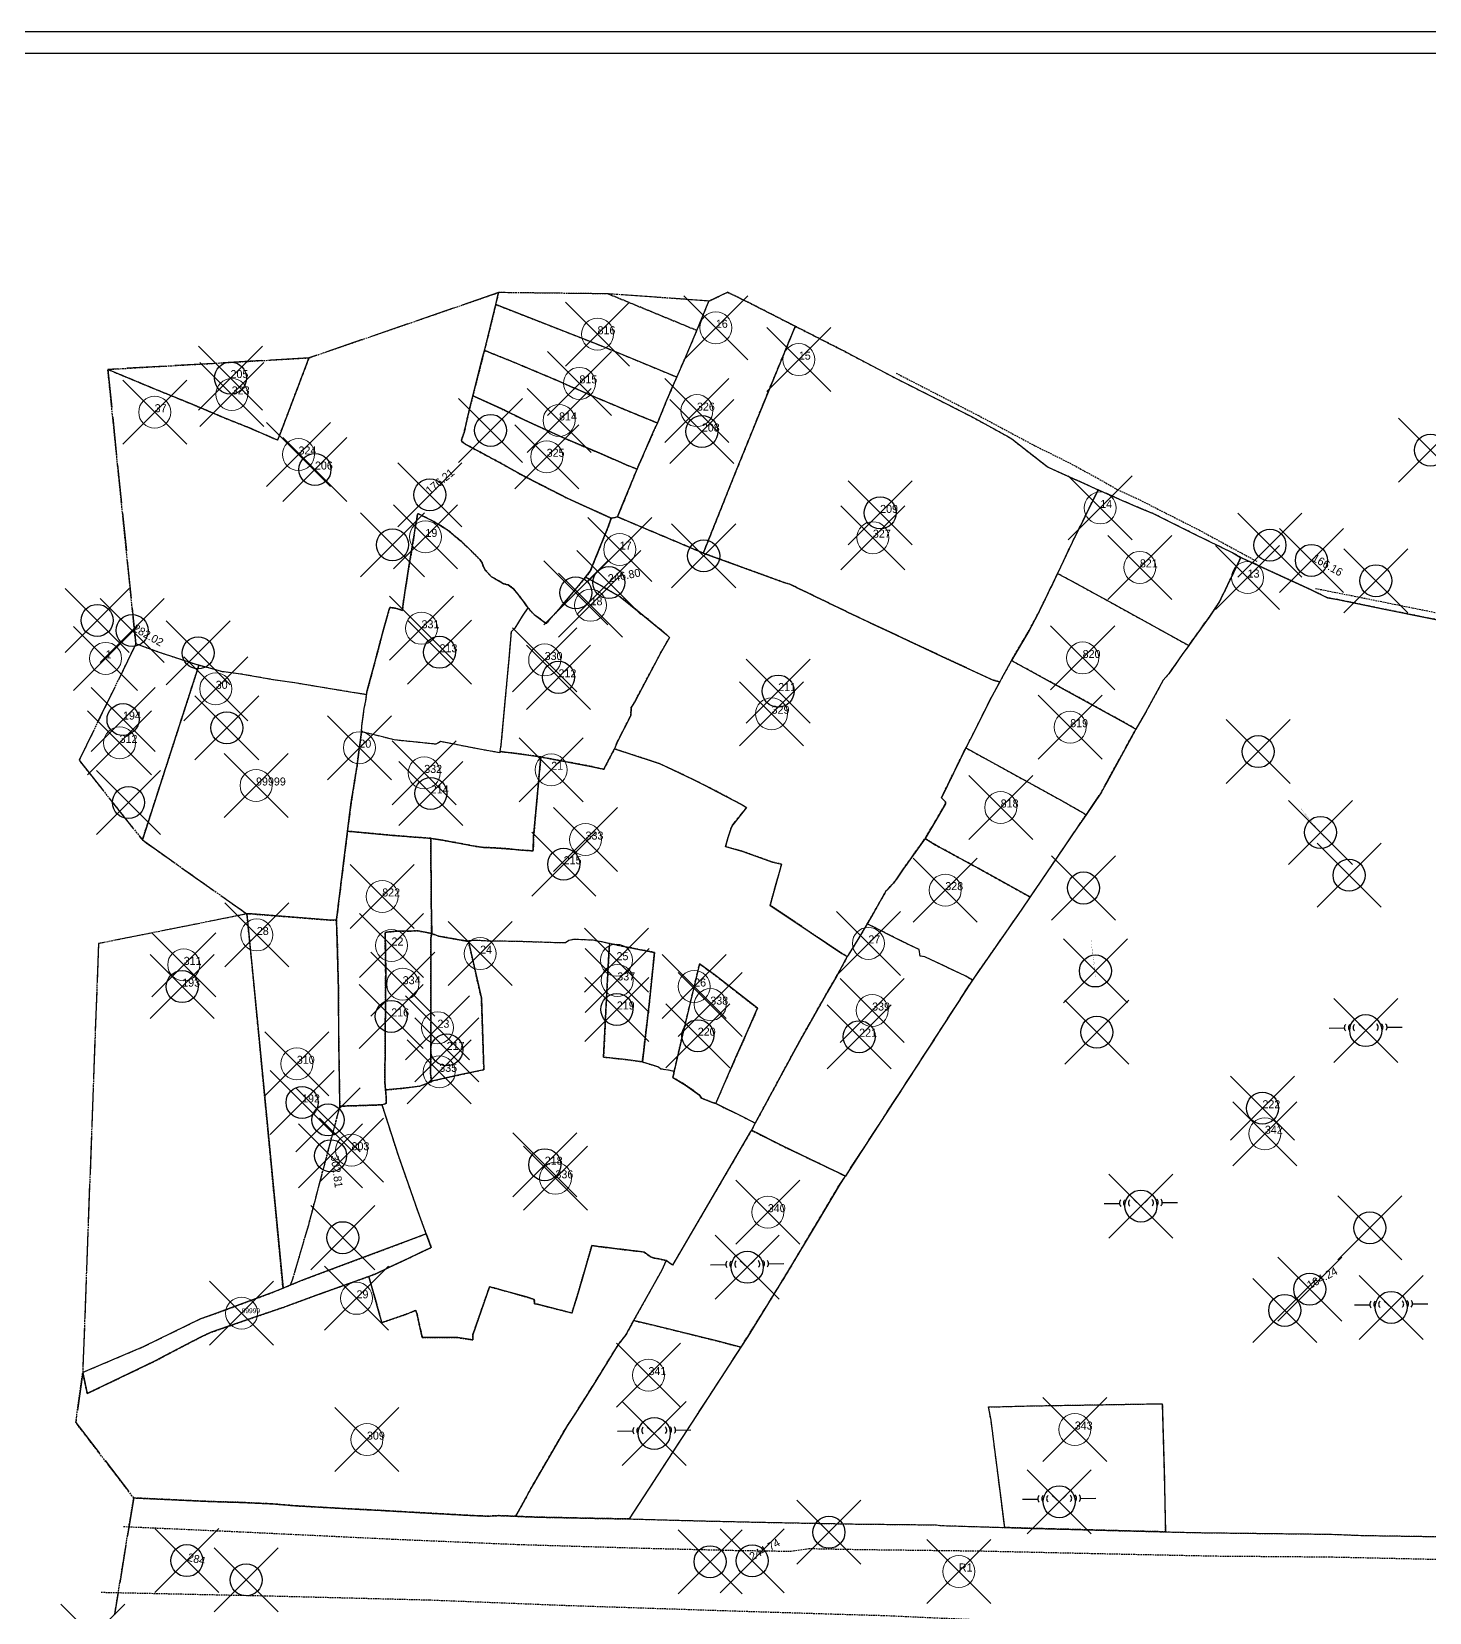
# Model space of a CAD drawing. Header units: millimetres. Extents: x -1419336 to 38707697, y -75591640 to 81.
# Drawn here: x 1562.3 to 1998.9, y -412.4 to 81.4 of the extents above; entities that cross this region are included whole.
import ezdxf

# ---------------------------------------------------------------- set-up
doc = ezdxf.new("R2010")
doc.units = ezdxf.units.MM
doc.header["$PDMODE"] = 35
doc.header["$PDSIZE"] = 10
for name, pattern in [('04b018', [5.49, 4.32, -0.54, 0.09, -0.54]), ('ACAD_ISO02W100', [15, 12, -3]), ('DASHED', [0.75, 0.5, -0.25]), ('DASHED2', [9.525, 6.35, -3.175])]:
    doc.linetypes.add(name, pattern=pattern)
for name, color, linetype in [('Legend', 250, 'Continuous'), ('Line_Road', 250, 'ACAD_ISO02W100'), ('Text_Dimension_No', 1, 'Continuous'), ('Text_Survey_No_Old', 5, 'Continuous')]:
    doc.layers.add(name, color=color, linetype=linetype)
for name, color, linetype, lineweight in [('Line_Vahivat', 250, 'ACAD_ISO02W100', 25), ('Plane_Table_Station', 1, 'Continuous', 25), ('Poly_Off', 250, 'ACAD_ISO02W100', 25), ('Poly_Survey_Bndry', 250, 'Continuous', 30), ('Poly_Village_Bndry', 250, 'Continuous', 30), ('Sym_Other', 56, 'Continuous', 30), ('Text_Survey_No', 250, 'Continuous', 0)]:
    doc.layers.add(name, color=color, linetype=linetype, lineweight=lineweight)
doc.layers.add('Text_Chalta_No', color=5, linetype='Continuous', lineweight=0, true_color=0x0000ff)
doc.layers.add('Text_Map_Out', color=7, linetype='Continuous', true_color=0x000000)
doc.styles.get("Standard").update_dxf_attribs({"font": 'SakalBharati.ttf'})

msp = doc.modelspace()

# ---------------------------------------------------------------- linework, layer by layer
at = {"layer": 'Legend'}
msp.add_lwpolyline([(1500.9, 81.44), (2581.87, 81.44), (2581.87, -631), (1500.9, -631)], close=True, dxfattribs=at)
at = {"layer": 'Legend', "lineweight": 30}
msp.add_lwpolyline([(2460.87, -624.22), (1507.68, -624.22), (1507.68, 74.67), (2460.87, 74.67), (2575.09, 74.67), (2575.09, 31.36), (2575.09, -3.91), (2575.09, -21.34), (2575.09, -28.74), (2575.09, -40.83), (2575.09, -487.12), (2575.09, -548), (2575.09, -588.89), (2575.09, -624.22)], close=True, dxfattribs=at)
at = {"layer": 'Line_Road', "linetype": 'DASHED'}
for points in [[(1590.94, -385.61), (1627.36, -387.25), (1675.01, -389.54), (1714.33, -391.22), (1754.17, -392.39), (1781.28, -393.05), (1799.47, -393.33), (1805.08, -392.49), (1820.14, -392.77), (1858.06, -393.23), (1894.39, -394.03), (1932.03, -394.82), (1967.51, -395.1), (2006.37, -395.95), (2038.63, -397.21), (2078.33, -397.72), (2098.48, -399.22), (2114.24, -399.92), (2159.35, -402.49), (2196.62, -404.08), (2236.36, -406.09), (2255.02, -407.26), (2260.35, -407.7)], [(1583.95, -406.15), (1636.6, -407.28), (1686.48, -408.54), (1729.92, -410.27), (1777.99, -411.86), (1813.94, -412.98), (1828.44, -413.4), (1860.56, -414.85), (1872.57, -414.8), (1908.01, -415.93), (1942.85, -417.14), (1997.51, -419.15), (2012.12, -420.03), (2026.17, -420.06), (2102.48, -421.77), (2116.19, -421.68), (2176.87, -422.83), (2221.54, -424.15), (2257.59, -425.22)]]:
    msp.add_lwpolyline(points, dxfattribs=at)
at = {"layer": 'Line_Vahivat', "linetype": 'DASHED'}
for points in [[(1832.32, -25.25), (1858.03, -38.49), (1875.74, -47.97), (1886.48, -53.29), (1895.24, -58.07), (1901.4, -61.59), (1907.14, -64.19), (1927.03, -74.29), (1945, -84.04)], [(1963.35, -92.52), (1974.72, -94.78), (1993.57, -98.57), (2018.43, -103.59), (2027.61, -105.35), (2035.81, -106.97), (2050.18, -110.01), (2066.76, -113.02), (2080.21, -115.84), (2081.8, -116.22), (2082.44, -121.9), (2082.81, -124.55), (2089.43, -124.39), (2098.34, -124.3), (2103.8, -124.24), (2113.01, -124.3), (2117.35, -124.37), (2120.04, -124.77), (2120.68, -126.04)]]:
    msp.add_lwpolyline(points, dxfattribs=at)
at = {"layer": 'Plane_Table_Station'}
for p in [(1705.65, -43.14), (1675, -78.91), (1949.13, -79.01), (1772.22, -82.36), (1732.26, -93.88), (1982.23, -90.12), (1582.77, -102.51), (1614.28, -112.67), (1623.27, -136.08), (1945.46, -143.51), (1592.55, -159.4), (1973.84, -182.13), (1890.9, -186.12), (1895.03, -231.19), (1654.86, -258.59), (1659.47, -295.37), (1980.33, -292.32), (1953.75, -318.08), (1811.37, -387.41), (1774.22, -396.61), (1629.3, -402.3)]:
    msp.add_point(p, dxfattribs=at)
at = {"layer": 'Poly_Off'}
for points in [[(1779.77, 0), (1773.86, -2.73)], [(1708.12, -0.09), (1648.92, -20.49)], [(1742.38, -0.49), (1708.12, -0.09)], [(1773.86, -2.73), (1742.38, -0.49)], [(1648.92, -20.49), (1586.08, -24.09)], [(1586.08, -24.09), (1594.83, -109.87)], [(1594.83, -109.87), (1577.11, -146.23), (1596.87, -171.12)], [(1596.87, -171.12), (1629.52, -194.22)], [(1629.52, -194.22), (1583.15, -203.51), (1578.23, -337.45)], [(1578.23, -337.45), (1576.07, -353.12), (1594.15, -376.68)], [(1594.15, -376.68), (1588.2, -413.23)]]:
    msp.add_lwpolyline(points, dxfattribs=at)
at = {"layer": 'Poly_Survey_Bndry', "linetype": 'DASHED'}
for points in [[(1773.86, -2.73), (1779.77, 0), (1787.21, -3.67), (1800.85, -10.62), (1791.61, -32.97), (1782.11, -56.42), (1772.1, -81.48), (1752.56, -73.23), (1745.31, -70.18), (1746.6, -67.06), (1751.4, -55.25), (1756.79, -42.99), (1757.81, -40.85), (1760.61, -33.86), (1763.81, -26.49), (1766.24, -21.06), (1770.13, -11.93)], [(1648.92, -20.49), (1708.12, -0.09), (1707.25, -3.82), (1706.39, -7.54), (1704.82, -13.99), (1703.75, -18.16), (1703.28, -19.99), (1700.77, -29.83), (1700.14, -32.31), (1698.85, -37.42), (1697.38, -43.88), (1696.57, -46.15), (1696.68, -46.63), (1697.69, -47.41), (1708.05, -52.97), (1716.14, -57.5), (1729.8, -64.44), (1743.36, -70.61), (1742.4, -73.32), (1736.78, -87.16), (1735.3, -88.99), (1733.17, -91.62), (1727.75, -98.17), (1723.02, -103.47), (1719.27, -100.69), (1717.33, -98.54), (1715.12, -95.53), (1712.79, -92.6), (1711.13, -91.39), (1709.79, -91.11), (1706.98, -89.44), (1705.98, -88.92), (1704.01, -86.79), (1703.37, -85.64), (1703.07, -84.68), (1702.28, -83.51), (1700.44, -81.58), (1696.56, -77.86), (1692.21, -74.23), (1687.75, -71.53), (1684.26, -69.78), (1682.9, -69.13), (1682.47, -71.42), (1681.28, -78.87), (1679.92, -87.11), (1678.41, -96.72), (1678.12, -99.39), (1675.97, -98.68), (1674.17, -98.47), (1673.63, -100.22), (1672.12, -105.73), (1670.59, -111.39), (1669.2, -116.78), (1668.18, -120.6), (1666.99, -124.87), (1666.9, -125.72), (1660.55, -124.71), (1644.35, -122.02), (1638.34, -121.17), (1627.54, -119.26), (1621.48, -118.49), (1621.25, -118.35), (1614.52, -116.55), (1613.63, -116.32), (1601.94, -112.44), (1594.83, -109.87), (1586.08, -24.09), (1588.02, -24.93), (1601.26, -30.43), (1612.61, -35.07), (1622.39, -39.21), (1630.26, -42.36), (1639.07, -46.17), (1640.01, -43.95)], [(1763.81, -26.49), (1760.61, -33.86), (1757.81, -40.85), (1748.69, -37.13), (1737.26, -32.31), (1725.37, -27.1), (1713, -21.89), (1703.75, -18.16), (1704.82, -13.99), (1706.39, -7.54), (1707.25, -3.82), (1739.69, -16.5), (1755.86, -23.18)], [(1707.25, -3.82), (1739.69, -16.5), (1755.86, -23.18), (1763.81, -26.49), (1766.24, -21.06), (1770.13, -11.93), (1742.38, -0.49), (1708.12, -0.09)], [(1770.13, -11.93), (1773.86, -2.73), (1742.38, -0.49)], [(1772.1, -81.48), (1782.11, -56.42), (1791.61, -32.97), (1800.85, -10.62), (1817.32, -19.01), (1832.82, -27.17), (1844.51, -33.05), (1855.94, -38.85), (1867.25, -45.04), (1868.49, -45.81), (1878.56, -53.68), (1879.81, -54.63), (1893.13, -60.65), (1895.42, -61.68), (1887.3, -78.16), (1882.8, -87.84), (1877.01, -99.76), (1873.87, -105.68), (1868.34, -115.07), (1865.27, -120.68), (1864.72, -121.7), (1862.61, -121.18), (1846.64, -113.75), (1820.09, -101.31), (1799.14, -91.2), (1797.65, -90.78)], [(1757.81, -40.85), (1756.79, -42.99), (1751.4, -55.25), (1748.72, -54.18), (1739.75, -50.31), (1728.4, -45.49), (1722.28, -42.7), (1716.32, -39.97), (1709.17, -36.46), (1701.54, -33.01), (1700.14, -32.31), (1700.77, -29.83), (1703.28, -19.99), (1703.75, -18.16), (1713, -21.89), (1725.37, -27.1), (1737.26, -32.31), (1748.69, -37.13)], [(1586.08, -24.09), (1648.92, -20.49), (1640.01, -43.95), (1639.07, -46.17), (1630.26, -42.36), (1622.39, -39.21), (1612.61, -35.07), (1601.26, -30.43), (1588.02, -24.93)], [(1751.4, -55.25), (1746.6, -67.06), (1745.31, -70.18), (1743.36, -70.61), (1729.8, -64.44), (1716.14, -57.5), (1708.05, -52.97), (1697.69, -47.41), (1696.68, -46.63), (1696.57, -46.15), (1697.38, -43.88), (1698.85, -37.42), (1700.14, -32.31), (1701.54, -33.01), (1709.17, -36.46), (1716.32, -39.97), (1722.28, -42.7), (1728.4, -45.49), (1739.75, -50.31), (1748.72, -54.18)], [(1882.8, -87.84), (1886.68, -89.91), (1898.89, -96.59), (1923.76, -110.36), (1925.46, -108.01), (1930.09, -101.48), (1933.37, -96.64), (1938.69, -85.68), (1939.98, -82.83), (1937.5, -81.44), (1925.32, -75.47), (1912.64, -69.14), (1909.52, -67.86), (1902.03, -64.67), (1895.42, -61.68), (1887.3, -78.16)], [(1665.37, -137.28), (1665.45, -135.46), (1666.17, -130.01), (1666.73, -127.62), (1666.9, -125.72), (1666.99, -124.87), (1668.18, -120.6), (1669.2, -116.78), (1670.59, -111.39), (1672.12, -105.73), (1673.63, -100.22), (1674.17, -98.47), (1675.97, -98.68), (1678.12, -99.39), (1678.41, -96.72), (1679.92, -87.11), (1681.28, -78.87), (1682.47, -71.42), (1682.9, -69.13), (1684.26, -69.78), (1687.75, -71.53), (1692.21, -74.23), (1696.56, -77.86), (1700.44, -81.58), (1702.28, -83.51), (1703.07, -84.68), (1703.37, -85.64), (1704.01, -86.79), (1705.98, -88.92), (1706.98, -89.44), (1709.79, -91.11), (1711.13, -91.39), (1712.79, -92.6), (1715.12, -95.53), (1717.33, -98.54), (1715.53, -101.2), (1713.2, -104.95), (1712.07, -106.1), (1711.32, -114.68), (1710.14, -127.72), (1708.9, -141.37), (1708.55, -143.45), (1708.52, -143.87), (1702.23, -142.77), (1690.01, -140.37), (1688.55, -141.19), (1686.51, -140.98), (1675.48, -139.86), (1671.51, -138.82)], [(1744.35, -142.64), (1745.33, -140.3), (1749.42, -132.27), (1749.61, -129.71), (1750.89, -127.54), (1758.78, -112.7), (1761.59, -107.84), (1760.75, -107.03), (1752.63, -100.38), (1746.16, -95.15), (1741.78, -92.66), (1740.54, -91.85), (1735.3, -88.99), (1736.78, -87.16), (1742.4, -73.32), (1743.36, -70.61), (1745.31, -70.18), (1752.56, -73.23), (1772.1, -81.48), (1797.65, -90.78), (1799.14, -91.2), (1820.09, -101.31), (1846.64, -113.75), (1862.61, -121.18), (1864.72, -121.7), (1861.68, -127.25), (1856.81, -137.1), (1854.09, -142.32), (1846.5, -157.9), (1847.72, -159.19), (1847.74, -159.84), (1844.75, -165), (1841.39, -170.64), (1835.29, -179.23), (1831.57, -184.59), (1829.14, -187.13), (1825.11, -194.3), (1823.33, -197.29), (1820.39, -202.25), (1817.35, -207.07), (1817.1, -207.52), (1815.35, -206.58), (1800.75, -196.69), (1793, -191.54), (1793.56, -189.46), (1796.56, -178.68), (1793.68, -178.02), (1784.43, -174.68), (1779.05, -173.18), (1779.77, -170.46), (1780.83, -167.36), (1781.28, -166.35), (1785.62, -160.97), (1784.26, -160.16), (1776.43, -156.03), (1772.46, -153.98), (1768.72, -152.1), (1758.59, -147.3), (1756.48, -146.62)], [(1868.34, -115.07), (1873.87, -105.68), (1877.01, -99.76), (1882.8, -87.84), (1886.68, -89.91), (1898.89, -96.59), (1923.76, -110.36), (1921.73, -113.18), (1917.52, -119.17), (1915.81, -121.14), (1910.28, -131.25), (1907.25, -136.49), (1903.59, -134.38), (1886.76, -125.12)], [(1735.3, -88.99), (1733.17, -91.62), (1727.75, -98.17), (1723.02, -103.47), (1719.27, -100.69), (1717.33, -98.54), (1715.53, -101.2), (1713.2, -104.95), (1712.07, -106.1), (1711.32, -114.68), (1710.14, -127.72), (1708.9, -141.37), (1708.55, -143.45), (1714.62, -144.21), (1721.35, -145.19), (1723.82, -145.65), (1736.47, -148.01), (1741.05, -149.01), (1744.35, -142.64), (1745.33, -140.3), (1749.42, -132.27), (1749.61, -129.71), (1750.89, -127.54), (1758.78, -112.7), (1761.59, -107.84), (1760.75, -107.03), (1752.63, -100.38), (1746.16, -95.15), (1741.78, -92.66), (1740.54, -91.85)], [(1614.52, -116.55), (1613.63, -116.32), (1601.94, -112.44), (1594.83, -109.87), (1577.11, -146.23), (1596.87, -171.12), (1602.14, -154.82), (1608.19, -136.12)], [(1596.87, -171.12), (1629.52, -194.22), (1631.16, -194.24), (1642.93, -195.16), (1654.73, -196.11), (1657.48, -196.17), (1657.81, -193.77), (1659.82, -177.56), (1660.95, -168.38), (1662.11, -159.32), (1663.92, -148.01), (1664.66, -142.28), (1665.37, -137.28), (1665.45, -135.46), (1666.17, -130.01), (1666.73, -127.62), (1666.9, -125.72), (1660.55, -124.71), (1644.35, -122.02), (1638.34, -121.17), (1627.54, -119.26), (1621.48, -118.49), (1621.25, -118.35), (1614.52, -116.55), (1608.19, -136.12), (1602.14, -154.82)], [(1868.34, -115.07), (1865.27, -120.68), (1864.72, -121.7), (1861.68, -127.25), (1856.81, -137.1), (1854.09, -142.32), (1862.46, -146.92), (1884.02, -158.78), (1891.13, -162.83), (1891.67, -163.21), (1896.29, -156.54), (1898.23, -152.9), (1907.03, -136.87), (1907.25, -136.49), (1903.59, -134.38), (1886.76, -125.12)], [(1708.55, -143.45), (1708.52, -143.87), (1702.23, -142.77), (1690.01, -140.37), (1688.55, -141.19), (1686.51, -140.98), (1675.48, -139.86), (1671.51, -138.82), (1665.37, -137.28), (1664.66, -142.28), (1663.92, -148.01), (1662.11, -159.32), (1660.95, -168.38), (1675.07, -169.69), (1686.95, -170.6), (1690.77, -171.2), (1701.39, -173.18), (1703.53, -173.44), (1706.78, -173.57), (1711.15, -173.88), (1714.58, -174.24), (1718.98, -174.52), (1719.1, -170.07), (1720.16, -158.13), (1720.99, -149), (1721.35, -145.19), (1714.62, -144.21)], [(1744.35, -142.64), (1741.05, -149.01), (1736.47, -148.01), (1723.82, -145.65), (1721.35, -145.19), (1720.99, -149), (1720.16, -158.13), (1719.1, -170.07), (1718.98, -174.52), (1714.58, -174.24), (1711.15, -173.88), (1706.78, -173.57), (1703.53, -173.44), (1701.39, -173.18), (1690.77, -171.2), (1686.95, -170.6), (1687.11, -190.57), (1687.25, -200.35), (1689.52, -201.19), (1698.73, -202.8), (1699.01, -202.54), (1701.19, -202.38), (1704.6, -202.6), (1713.62, -202.71), (1727.81, -203.19), (1729.01, -203.15), (1730.13, -202.43), (1731.77, -202.06), (1737.66, -202.36), (1740.77, -202.91), (1742.87, -203.42), (1744.5, -203.82), (1750.47, -205.01), (1756.84, -206.26), (1755.21, -222.29), (1753.61, -235.83), (1753.07, -240.45), (1756.53, -241.51), (1758.06, -241.99), (1758.87, -242.59), (1761.25, -242.95), (1763.04, -243.36), (1765.93, -230.78), (1770.95, -209.81), (1775.9, -213.46), (1789.06, -223.71), (1785.95, -230.84), (1782.31, -238.97), (1779.63, -245.04), (1775.97, -253.43), (1777.47, -254.21), (1783.65, -257.2), (1788.35, -259.58), (1801.59, -235.05), (1807.46, -224.66), (1810.77, -218.77), (1813.87, -213.53), (1817.1, -207.52), (1815.35, -206.58), (1800.75, -196.69), (1793, -191.54), (1793.56, -189.46), (1796.56, -178.68), (1793.68, -178.02), (1784.43, -174.68), (1779.05, -173.18), (1779.77, -170.46), (1780.83, -167.36), (1781.28, -166.35), (1785.62, -160.97), (1784.26, -160.16), (1776.43, -156.03), (1772.46, -153.98), (1768.72, -152.1), (1758.59, -147.3), (1756.48, -146.62)], [(1841.39, -170.64), (1844.75, -165), (1847.74, -159.84), (1847.72, -159.19), (1846.5, -157.9), (1854.09, -142.32), (1862.46, -146.92), (1884.02, -158.78), (1891.13, -162.83), (1891.67, -163.21), (1889, -167.07), (1882.61, -176.5), (1874.19, -188.92), (1857.2, -179.51), (1844.74, -172.72)], [(1672.84, -249.22), (1672.62, -246.95), (1672.73, -231.81), (1672.88, -212.7), (1672.69, -199.98), (1675.82, -199.65), (1682.98, -199.52), (1687.25, -200.35), (1687.11, -190.57), (1686.95, -170.6), (1675.07, -169.69), (1660.95, -168.38), (1659.82, -177.56), (1657.81, -193.77), (1657.48, -196.17), (1657.76, -202.85), (1658.13, -218), (1658.2, -234.25), (1658.41, -246.44), (1658.53, -254.3), (1658.85, -254.29), (1668.84, -253.97), (1671.76, -253.86), (1673.08, -253.41), (1673.07, -251.66), (1672.95, -250.29)], [(1823.33, -197.29), (1825.11, -194.3), (1829.14, -187.13), (1831.57, -184.59), (1835.29, -179.23), (1841.39, -170.64), (1844.74, -172.72), (1857.2, -179.51), (1874.19, -188.92), (1871.61, -192.73), (1856.58, -214.25), (1856.17, -214.9), (1854.15, -213.7), (1841.35, -207.61), (1839.89, -207.37), (1839.52, -205.36), (1834.19, -202.79)], [(1640.81, -311.15), (1638.21, -284.03), (1633.36, -233.38), (1631.32, -212.08), (1629.52, -194.22), (1583.15, -203.51), (1578.23, -337.45), (1597.09, -329.47), (1615, -320.72), (1618.88, -319.41), (1637.77, -312.4)], [(1629.52, -194.22), (1631.16, -194.24), (1642.93, -195.16), (1654.73, -196.11), (1657.48, -196.17), (1657.76, -202.85), (1658.13, -218), (1658.2, -234.25), (1658.41, -246.44), (1658.53, -254.3), (1651.7, -280.16), (1648.72, -291.43), (1643.68, -308.67), (1643.04, -310.23), (1640.81, -311.15), (1638.21, -284.03), (1633.36, -233.38), (1631.32, -212.08)], [(1823.33, -197.29), (1820.39, -202.25), (1817.35, -207.07), (1817.1, -207.52), (1813.87, -213.53), (1810.77, -218.77), (1807.46, -224.66), (1801.59, -235.05), (1788.35, -259.58), (1787.13, -261.82), (1796.82, -266.71), (1810.66, -273.33), (1816.5, -276.12), (1817.73, -274.22), (1840.31, -239.52), (1855.15, -216.5), (1856.17, -214.9), (1854.15, -213.7), (1841.35, -207.61), (1839.89, -207.37), (1839.52, -205.36), (1834.19, -202.79)], [(1672.84, -249.22), (1677.38, -248.78), (1681.14, -248.36), (1683.54, -248.02), (1687.21, -246.67), (1687.18, -246.44), (1696.39, -244.42), (1703.56, -242.88), (1703, -226.99), (1702.78, -220.51), (1698.73, -202.8), (1699.01, -202.54), (1701.19, -202.38), (1704.6, -202.6), (1713.62, -202.71), (1727.81, -203.19), (1729.01, -203.15), (1730.13, -202.43), (1731.77, -202.06), (1737.66, -202.36), (1740.77, -202.91), (1742.87, -203.42), (1742.73, -204.81), (1741.95, -218.72), (1740.96, -238.96), (1747.83, -239.73), (1753.07, -240.45), (1756.53, -241.51), (1758.06, -241.99), (1758.87, -242.59), (1761.25, -242.95), (1763.04, -243.36), (1762.6, -245.3), (1766.55, -247.67), (1770.93, -250.82), (1771.55, -251.77), (1774.93, -253.1), (1775.97, -253.43), (1777.47, -254.21), (1783.65, -257.2), (1788.35, -259.58), (1787.13, -261.82), (1786.9, -262.24), (1771.98, -287.73), (1762.47, -303.95), (1760.54, -302.55), (1758.17, -302), (1756.84, -301.81), (1755.61, -301.39), (1753.63, -299.86), (1750.21, -299.46), (1739.23, -298.12), (1737.3, -297.84), (1732.94, -312.85), (1731.05, -318.91), (1720.33, -316.19), (1719.42, -316.04), (1719.27, -314.68), (1716.85, -313.9), (1705.32, -310.7), (1700.08, -325.69), (1700.07, -327.34), (1695.45, -326.61), (1684.3, -326.55), (1682.67, -319.23), (1682.28, -318.08), (1679.17, -319.35), (1671.92, -321.83), (1671.66, -321.91), (1669.96, -315.8), (1667.63, -307.5), (1669.57, -306.74), (1687.14, -298.45), (1685.55, -294.14), (1683.01, -287.25), (1676.85, -269.71), (1671.76, -253.86), (1673.08, -253.41), (1673.07, -251.66), (1672.95, -250.29)], [(1687.18, -246.44), (1686.92, -244.25), (1686.99, -225.1), (1686.99, -201.79), (1687.25, -200.35), (1682.98, -199.52), (1675.82, -199.65), (1672.69, -199.98), (1672.88, -212.7), (1672.73, -231.81), (1672.62, -246.95), (1672.84, -249.22), (1677.38, -248.78), (1681.14, -248.36), (1683.54, -248.02), (1687.21, -246.67)], [(1698.73, -202.8), (1689.52, -201.19), (1687.25, -200.35), (1686.99, -201.79), (1686.99, -225.1), (1686.92, -244.25), (1687.18, -246.44), (1696.39, -244.42), (1703.56, -242.88), (1703, -226.99), (1702.78, -220.51)], [(1753.07, -240.45), (1753.61, -235.83), (1755.21, -222.29), (1756.84, -206.26), (1750.47, -205.01), (1744.5, -203.82), (1742.87, -203.42), (1742.73, -204.81), (1741.95, -218.72), (1740.96, -238.96), (1747.83, -239.73)], [(1763.04, -243.36), (1765.93, -230.78), (1770.95, -209.81), (1775.9, -213.46), (1789.06, -223.71), (1785.95, -230.84), (1782.31, -238.97), (1779.63, -245.04), (1775.97, -253.43), (1774.93, -253.1), (1771.55, -251.77), (1770.93, -250.82), (1766.55, -247.67), (1762.6, -245.3)], [(1643.04, -310.23), (1647.06, -308.57), (1662.91, -302.65), (1680.86, -295.95), (1685.55, -294.14), (1683.01, -287.25), (1676.85, -269.71), (1671.76, -253.86), (1668.84, -253.97), (1658.85, -254.29), (1658.53, -254.3), (1651.7, -280.16), (1648.72, -291.43), (1643.68, -308.67)], [(1787.13, -261.82), (1786.9, -262.24), (1771.98, -287.73), (1762.47, -303.95), (1760.54, -302.55), (1759.04, -305.68), (1750.34, -321.28), (1756.87, -322.8), (1776.76, -327.74), (1783.8, -329.6), (1786, -326.21), (1797.83, -307.13), (1807.66, -290.59), (1814.84, -278.5), (1816.26, -276.48), (1816.5, -276.12), (1810.66, -273.33), (1796.82, -266.71)], [(1579.66, -344.07), (1578.23, -337.45), (1597.09, -329.47), (1615, -320.72), (1618.88, -319.41), (1637.77, -312.4), (1640.81, -311.15), (1643.04, -310.23), (1647.06, -308.57), (1662.91, -302.65), (1680.86, -295.95), (1685.55, -294.14), (1687.14, -298.45), (1669.57, -306.74), (1667.63, -307.5), (1651.6, -313.23), (1640.92, -317.14), (1632.2, -320.13), (1618.38, -324.94), (1615.27, -326.38), (1609.58, -329.29), (1600.7, -333.98)], [(1667.63, -307.5), (1669.96, -315.8), (1671.66, -321.91), (1671.92, -321.83), (1679.17, -319.35), (1682.28, -318.08), (1682.67, -319.23), (1684.3, -326.55), (1695.45, -326.61), (1700.07, -327.34), (1700.08, -325.69), (1705.32, -310.7), (1716.85, -313.9), (1719.27, -314.68), (1719.42, -316.04), (1720.33, -316.19), (1731.05, -318.91), (1732.94, -312.85), (1737.3, -297.84), (1739.23, -298.12), (1750.21, -299.46), (1753.63, -299.86), (1755.61, -301.39), (1756.84, -301.81), (1758.17, -302), (1760.54, -302.55), (1759.04, -305.68), (1750.34, -321.28), (1747.95, -325.74), (1745.56, -328.7), (1737.4, -341.98), (1731.96, -350.52), (1729.54, -354.15), (1718.25, -373.74), (1715.67, -378.57), (1713.48, -382.42), (1708.12, -382.2), (1704.86, -382.39), (1699.31, -382.15), (1681.43, -381.17), (1671.34, -380.58), (1660.36, -380.02), (1645.14, -379.17), (1637.21, -378.51), (1627.6, -378.08), (1617.45, -377.78), (1594.15, -376.68), (1576.07, -353.12), (1578.23, -337.45), (1579.66, -344.07), (1600.7, -333.98), (1609.58, -329.29), (1615.27, -326.38), (1618.38, -324.94), (1632.2, -320.13), (1640.92, -317.14), (1651.6, -313.23)], [(1750.34, -321.28), (1756.87, -322.8), (1776.76, -327.74), (1783.8, -329.6), (1769.98, -350.88), (1748.95, -383.24), (1748.68, -383.23), (1742.21, -383.14), (1720.24, -382.69), (1713.48, -382.42), (1715.67, -378.57), (1718.25, -373.74), (1729.54, -354.15), (1731.96, -350.52), (1737.4, -341.98), (1745.56, -328.7), (1747.95, -325.74)], [(1916.45, -387.28), (1901.31, -386.9), (1875.11, -386.19), (1866.26, -385.92), (1864.91, -375.23), (1863.18, -361.57), (1862, -352.4), (1861.24, -348.27), (1874.55, -347.92), (1889.67, -347.67), (1911.07, -347.32), (1915.5, -347.26), (1916.13, -369.14)]]:
    msp.add_lwpolyline(points, close=True, dxfattribs=at)
for points in [[(1800.85, -10.62), (1787.21, -3.67), (1779.77, 0)], [(1770.13, -11.93), (1742.38, -0.49)], [(1817.32, -19.01), (1800.85, -10.62)], [(2014.59, -104.91), (1998.81, -101.81), (1984.8, -99), (1970.28, -95.98), (1967.12, -95.45), (1962.05, -93.01), (1950.91, -87.86), (1940.21, -82.97), (1939.98, -82.83), (1938.69, -85.68), (1933.37, -96.64), (1930.09, -101.48), (1925.46, -108.01), (1923.76, -110.36), (1921.73, -113.18), (1917.52, -119.17), (1915.81, -121.14), (1910.28, -131.25), (1907.25, -136.49), (1907.03, -136.87), (1898.23, -152.9), (1896.29, -156.54), (1891.67, -163.21), (1889, -167.07), (1882.61, -176.5), (1874.19, -188.92), (1871.61, -192.73), (1856.58, -214.25), (1856.17, -214.9), (1855.15, -216.5), (1840.31, -239.52), (1817.73, -274.22), (1816.5, -276.12), (1816.26, -276.48), (1814.84, -278.5), (1807.66, -290.59), (1797.83, -307.13), (1786, -326.21), (1783.8, -329.6), (1769.98, -350.88), (1748.95, -383.24), (1772.32, -383.88), (1790.91, -384.29), (1818.26, -384.82), (1844.97, -385.1), (1845.95, -385.29), (1859.32, -385.7), (1866.26, -385.92), (1864.91, -375.23), (1863.18, -361.57), (1862, -352.4), (1861.24, -348.27), (1874.55, -347.92), (1889.67, -347.67), (1911.07, -347.32), (1915.5, -347.26), (1916.13, -369.14), (1916.45, -387.28), (1925.56, -387.51), (1967.85, -388.02), (1978.11, -388.4), (2003.96, -388.79)], [(1588.2, -413.23), (1594.15, -376.68), (1617.45, -377.78), (1627.6, -378.08), (1637.21, -378.51), (1645.14, -379.17), (1660.36, -380.02), (1671.34, -380.58), (1681.43, -381.17), (1699.31, -382.15), (1704.86, -382.39), (1708.12, -382.2), (1713.48, -382.42), (1720.24, -382.69), (1742.21, -383.14), (1748.68, -383.23), (1748.95, -383.24), (1772.32, -383.88), (1790.91, -384.29), (1818.26, -384.82), (1844.97, -385.1), (1845.95, -385.29), (1859.32, -385.7), (1866.26, -385.92), (1875.11, -386.19), (1901.31, -386.9), (1916.45, -387.28), (1925.56, -387.51), (1967.85, -388.02), (1978.11, -388.4), (2003.96, -388.79)]]:
    msp.add_lwpolyline(points, dxfattribs=at)
at = {"layer": 'Poly_Survey_Bndry'}
for points in [[(1703.75, -18.16), (1704.82, -13.99), (1706.39, -7.54), (1707.25, -3.82)], [(1707.25, -3.82), (1708.12, -0.09)], [(1763.81, -26.49), (1755.86, -23.18), (1739.69, -16.5), (1707.25, -3.82)], [(1770.13, -11.93), (1773.86, -2.73)], [(1763.81, -26.49), (1766.24, -21.06), (1770.13, -11.93)], [(1800.85, -10.62), (1791.61, -32.97), (1782.11, -56.42), (1772.1, -81.48)], [(1700.14, -32.31), (1700.77, -29.83), (1703.28, -19.99), (1703.75, -18.16)], [(1757.81, -40.85), (1748.69, -37.13), (1737.26, -32.31), (1725.37, -27.1), (1713, -21.89), (1703.75, -18.16)], [(1648.92, -20.49), (1640.01, -43.95), (1639.07, -46.17), (1630.26, -42.36), (1622.39, -39.21), (1612.61, -35.07), (1601.26, -30.43), (1588.02, -24.93), (1586.08, -24.09)], [(1757.81, -40.85), (1760.61, -33.86), (1763.81, -26.49)], [(1743.36, -70.61), (1729.8, -64.44), (1716.14, -57.5), (1708.05, -52.97), (1697.69, -47.41), (1696.68, -46.63), (1696.57, -46.15), (1697.38, -43.88), (1698.85, -37.42), (1700.14, -32.31)], [(1751.4, -55.25), (1748.72, -54.18), (1739.75, -50.31), (1728.4, -45.49), (1722.28, -42.7), (1716.32, -39.97), (1709.17, -36.46), (1701.54, -33.01), (1700.14, -32.31)], [(1751.4, -55.25), (1756.79, -42.99), (1757.81, -40.85)], [(1745.31, -70.18), (1746.6, -67.06), (1751.4, -55.25)], [(1895.42, -61.68), (1887.3, -78.16), (1882.8, -87.84)], [(1666.9, -125.72), (1666.99, -124.87), (1668.18, -120.6), (1669.2, -116.78), (1670.59, -111.39), (1672.12, -105.73), (1673.63, -100.22), (1674.17, -98.47), (1675.97, -98.68), (1678.12, -99.39), (1678.41, -96.72), (1679.92, -87.11), (1681.28, -78.87), (1682.47, -71.42), (1682.9, -69.13), (1684.26, -69.78), (1687.75, -71.53), (1692.21, -74.23), (1696.56, -77.86), (1700.44, -81.58), (1702.28, -83.51), (1703.07, -84.68), (1703.37, -85.64), (1704.01, -86.79), (1705.98, -88.92), (1706.98, -89.44), (1709.79, -91.11), (1711.13, -91.39), (1712.79, -92.6), (1715.12, -95.53), (1717.33, -98.54)], [(1735.3, -88.99), (1736.78, -87.16), (1742.4, -73.32), (1743.36, -70.61)], [(1743.36, -70.61), (1745.31, -70.18)], [(1772.1, -81.48), (1752.56, -73.23), (1745.31, -70.18)], [(1772.1, -81.48), (1797.65, -90.78), (1799.14, -91.2), (1820.09, -101.31), (1846.64, -113.75), (1862.61, -121.18), (1864.72, -121.7)], [(1939.98, -82.83), (1938.69, -85.68), (1933.37, -96.64), (1930.09, -101.48), (1925.46, -108.01), (1923.76, -110.36)], [(1882.8, -87.84), (1877.01, -99.76), (1873.87, -105.68), (1868.34, -115.07)], [(1882.8, -87.84), (1886.68, -89.91), (1898.89, -96.59), (1923.76, -110.36)], [(1717.33, -98.54), (1719.27, -100.69), (1723.02, -103.47), (1727.75, -98.17), (1733.17, -91.62), (1735.3, -88.99)], [(1735.3, -88.99), (1740.54, -91.85), (1741.78, -92.66), (1746.16, -95.15), (1752.63, -100.38), (1760.75, -107.03), (1761.59, -107.84), (1758.78, -112.7), (1750.89, -127.54), (1749.61, -129.71), (1749.42, -132.27), (1745.33, -140.3), (1744.35, -142.64)], [(1717.33, -98.54), (1715.53, -101.2), (1713.2, -104.95), (1712.07, -106.1), (1711.32, -114.68), (1710.14, -127.72), (1708.9, -141.37), (1708.55, -143.45)], [(1614.52, -116.55), (1613.63, -116.32), (1601.94, -112.44), (1594.83, -109.87)], [(1923.76, -110.36), (1921.73, -113.18), (1917.52, -119.17), (1915.81, -121.14), (1910.28, -131.25), (1907.25, -136.49)], [(1614.52, -116.55), (1608.19, -136.12), (1602.14, -154.82), (1596.87, -171.12)], [(1638.34, -121.17), (1627.54, -119.26), (1621.48, -118.49), (1621.25, -118.35), (1614.52, -116.55)], [(1868.34, -115.07), (1865.27, -120.68), (1864.72, -121.7)], [(1868.34, -115.07), (1886.76, -125.12), (1903.59, -134.38), (1907.25, -136.49)], [(1666.9, -125.72), (1660.55, -124.71), (1644.35, -122.02), (1638.34, -121.17)], [(1864.72, -121.7), (1861.68, -127.25), (1856.81, -137.1), (1854.09, -142.32)], [(1665.37, -137.28), (1665.45, -135.46), (1666.17, -130.01), (1666.73, -127.62), (1666.9, -125.72)], [(1660.95, -168.38), (1662.11, -159.32), (1663.92, -148.01), (1664.66, -142.28), (1665.37, -137.28)], [(1708.55, -143.45), (1708.52, -143.87), (1702.23, -142.77), (1690.01, -140.37), (1688.55, -141.19), (1686.51, -140.98), (1675.48, -139.86), (1671.51, -138.82), (1665.37, -137.28)], [(1907.25, -136.49), (1907.03, -136.87), (1898.23, -152.9), (1896.29, -156.54), (1891.67, -163.21)], [(1721.35, -145.19), (1723.82, -145.65), (1736.47, -148.01), (1741.05, -149.01), (1744.35, -142.64)], [(1744.35, -142.64), (1756.48, -146.62), (1758.59, -147.3), (1768.72, -152.1), (1772.46, -153.98), (1776.43, -156.03), (1784.26, -160.16), (1785.62, -160.97), (1781.28, -166.35), (1780.83, -167.36), (1779.77, -170.46), (1779.05, -173.18), (1784.43, -174.68), (1793.68, -178.02), (1796.56, -178.68), (1793.56, -189.46), (1793, -191.54), (1800.75, -196.69), (1815.35, -206.58), (1817.1, -207.52)], [(1854.09, -142.32), (1846.5, -157.9), (1847.72, -159.19), (1847.74, -159.84), (1844.75, -165), (1841.39, -170.64)], [(1854.09, -142.32), (1862.46, -146.92), (1884.02, -158.78), (1891.13, -162.83), (1891.67, -163.21)], [(1686.95, -170.6), (1690.77, -171.2), (1701.39, -173.18), (1703.53, -173.44), (1706.78, -173.57), (1711.15, -173.88), (1714.58, -174.24), (1718.98, -174.52), (1719.1, -170.07), (1720.16, -158.13), (1720.99, -149), (1721.35, -145.19)], [(1708.55, -143.45), (1714.62, -144.21), (1721.35, -145.19)], [(1891.67, -163.21), (1889, -167.07), (1882.61, -176.5), (1874.19, -188.92)], [(1657.48, -196.17), (1657.81, -193.77), (1659.82, -177.56), (1660.95, -168.38)], [(1660.95, -168.38), (1675.07, -169.69), (1686.95, -170.6)], [(1686.95, -170.6), (1687.11, -190.57), (1687.25, -200.35)], [(1841.39, -170.64), (1835.29, -179.23), (1831.57, -184.59), (1829.14, -187.13), (1825.11, -194.3), (1823.33, -197.29)], [(1841.39, -170.64), (1844.74, -172.72), (1857.2, -179.51), (1874.19, -188.92)], [(1874.19, -188.92), (1871.61, -192.73), (1856.58, -214.25), (1856.17, -214.9)], [(1629.52, -194.22), (1631.32, -212.08), (1633.36, -233.38), (1638.21, -284.03), (1640.81, -311.15)], [(1657.48, -196.17), (1654.73, -196.11), (1642.93, -195.16), (1631.16, -194.24), (1629.52, -194.22)], [(1658.53, -254.3), (1658.41, -246.44), (1658.2, -234.25), (1658.13, -218), (1657.76, -202.85), (1657.48, -196.17)], [(1823.33, -197.29), (1820.39, -202.25), (1817.35, -207.07), (1817.1, -207.52)], [(1856.17, -214.9), (1854.15, -213.7), (1841.35, -207.61), (1839.89, -207.37), (1839.52, -205.36), (1834.19, -202.79), (1823.33, -197.29)], [(1687.25, -200.35), (1682.98, -199.52), (1675.82, -199.65), (1672.69, -199.98), (1672.88, -212.7), (1672.73, -231.81), (1672.62, -246.95), (1672.84, -249.22)], [(1687.25, -200.35), (1686.99, -201.79), (1686.99, -225.1)], [(1687.25, -200.35), (1689.52, -201.19), (1698.73, -202.8)], [(1698.73, -202.8), (1699.01, -202.54), (1701.19, -202.38), (1704.6, -202.6), (1713.62, -202.71), (1727.81, -203.19), (1729.01, -203.15), (1730.13, -202.43), (1731.77, -202.06), (1737.66, -202.36), (1740.77, -202.91), (1742.87, -203.42)], [(1698.73, -202.8), (1702.78, -220.51), (1703, -226.99), (1703.56, -242.88), (1696.39, -244.42), (1687.18, -246.44)], [(1753.07, -240.45), (1747.83, -239.73), (1740.96, -238.96), (1741.95, -218.72), (1742.73, -204.81), (1742.87, -203.42)], [(1742.87, -203.42), (1744.5, -203.82), (1750.47, -205.01), (1756.84, -206.26), (1755.21, -222.29), (1753.61, -235.83), (1753.07, -240.45)], [(1775.97, -253.43), (1779.63, -245.04), (1782.31, -238.97), (1785.95, -230.84), (1789.06, -223.71), (1775.9, -213.46), (1770.95, -209.81), (1765.93, -230.78), (1763.04, -243.36)], [(1817.1, -207.52), (1813.87, -213.53), (1810.77, -218.77), (1807.46, -224.66), (1801.59, -235.05), (1788.35, -259.58)], [(1856.17, -214.9), (1855.15, -216.5), (1840.31, -239.52), (1817.73, -274.22), (1816.5, -276.12)], [(1686.99, -225.1), (1686.92, -244.25), (1687.18, -246.44)], [(1753.07, -240.45), (1756.53, -241.51), (1758.06, -241.99), (1758.87, -242.59), (1761.25, -242.95), (1763.04, -243.36)], [(1687.18, -246.44), (1687.21, -246.67), (1683.54, -248.02), (1681.14, -248.36), (1677.38, -248.78), (1672.84, -249.22)], [(1763.04, -243.36), (1762.6, -245.3), (1766.55, -247.67), (1770.93, -250.82), (1771.55, -251.77), (1774.93, -253.1), (1775.97, -253.43)], [(1672.84, -249.22), (1672.95, -250.29), (1673.07, -251.66), (1673.08, -253.41), (1671.76, -253.86)], [(1671.76, -253.86), (1668.84, -253.97), (1658.85, -254.29), (1658.53, -254.3)], [(1685.55, -294.14), (1683.01, -287.25), (1676.85, -269.71), (1671.76, -253.86)], [(1788.35, -259.58), (1783.65, -257.2), (1777.47, -254.21), (1775.97, -253.43)], [(1788.35, -259.58), (1787.13, -261.82)], [(1787.13, -261.82), (1786.9, -262.24), (1771.98, -287.73), (1762.47, -303.95), (1760.54, -302.55)], [(1816.5, -276.12), (1810.66, -273.33), (1796.82, -266.71), (1787.13, -261.82)], [(1816.5, -276.12), (1816.26, -276.48), (1814.84, -278.5), (1807.66, -290.59), (1797.83, -307.13), (1786, -326.21), (1783.8, -329.6)], [(1685.55, -294.14), (1680.86, -295.95), (1662.91, -302.65), (1647.06, -308.57), (1643.04, -310.23)], [(1687.14, -298.45), (1685.55, -294.14)], [(1760.54, -302.55), (1758.17, -302), (1756.84, -301.81), (1755.61, -301.39), (1753.63, -299.86), (1750.21, -299.46), (1739.23, -298.12), (1737.3, -297.84), (1732.94, -312.85), (1731.05, -318.91), (1720.33, -316.19), (1719.42, -316.04), (1719.27, -314.68), (1716.85, -313.9), (1705.32, -310.7), (1700.08, -325.69), (1700.07, -327.34), (1695.45, -326.61), (1684.3, -326.55), (1682.67, -319.23), (1682.28, -318.08), (1679.17, -319.35), (1671.92, -321.83), (1671.66, -321.91), (1669.96, -315.8), (1667.63, -307.5)], [(1687.14, -298.45), (1669.57, -306.74), (1667.63, -307.5)], [(1760.54, -302.55), (1759.04, -305.68), (1750.34, -321.28)], [(1640.81, -311.15), (1637.77, -312.4), (1618.88, -319.41), (1615, -320.72), (1597.09, -329.47), (1578.23, -337.45)], [(1667.63, -307.5), (1651.6, -313.23), (1640.92, -317.14), (1632.2, -320.13), (1618.38, -324.94), (1615.27, -326.38), (1609.58, -329.29), (1600.7, -333.98), (1579.66, -344.07)], [(1643.04, -310.23), (1640.81, -311.15)], [(1750.34, -321.28), (1747.95, -325.74), (1745.56, -328.7), (1737.4, -341.98), (1731.96, -350.52), (1729.54, -354.15), (1718.25, -373.74), (1715.67, -378.57), (1713.48, -382.42)], [(1783.8, -329.6), (1776.76, -327.74), (1756.87, -322.8), (1750.34, -321.28)], [(1783.8, -329.6), (1769.98, -350.88), (1748.95, -383.24)], [(1578.23, -337.45), (1579.66, -344.07)], [(1866.26, -385.92), (1864.91, -375.23), (1863.18, -361.57), (1862, -352.4), (1861.24, -348.27), (1874.55, -347.92), (1889.67, -347.67), (1911.07, -347.32), (1915.5, -347.26), (1916.13, -369.14), (1916.45, -387.28)], [(1594.15, -376.68), (1617.45, -377.78), (1627.6, -378.08), (1637.21, -378.51), (1645.14, -379.17), (1660.36, -380.02), (1671.34, -380.58), (1681.43, -381.17), (1699.31, -382.15), (1704.86, -382.39), (1708.12, -382.2), (1713.48, -382.42)], [(1713.48, -382.42), (1720.24, -382.69), (1742.21, -383.14), (1748.68, -383.23), (1748.95, -383.24)], [(1748.95, -383.24), (1772.32, -383.88), (1790.91, -384.29), (1818.26, -384.82), (1844.97, -385.1), (1845.95, -385.29), (1859.32, -385.7), (1866.26, -385.92)], [(1866.26, -385.92), (1875.11, -386.19), (1901.31, -386.9), (1916.45, -387.28)], [(1916.45, -387.28), (1925.56, -387.51), (1967.85, -388.02), (1978.11, -388.4), (2003.96, -388.79), (2008.64, -388.83), (2010.05, -388.56), (2012.5, -388.73), (2037.47, -389.57), (2091.9, -391.16), (2109.47, -391.6), (2109.88, -391.61)]]:
    msp.add_lwpolyline(points, dxfattribs=at)
at = {"layer": 'Poly_Survey_Bndry', "linetype": '04b018', "lineweight": 30}
msp.add_lwpolyline([(1658.53, -254.3), (1651.7, -280.16), (1648.72, -291.43), (1643.68, -308.67), (1643.04, -310.23)], dxfattribs=at)
at = {"layer": 'Poly_Village_Bndry'}
for points in [[(1817.32, -19.01), (1832.82, -27.17), (1844.51, -33.05), (1855.94, -38.85), (1867.25, -45.04), (1868.49, -45.81), (1878.56, -53.68), (1879.81, -54.63), (1893.13, -60.65), (1895.42, -61.68)], [(1895.42, -61.68), (1902.03, -64.67), (1909.52, -67.86), (1912.64, -69.14), (1925.32, -75.47), (1937.5, -81.44), (1939.98, -82.83)], [(1939.98, -82.83), (1940.21, -82.97), (1950.91, -87.86), (1962.05, -93.01), (1967.12, -95.45), (1970.28, -95.98), (1984.8, -99), (1998.81, -101.81), (2014.59, -104.91), (2024.09, -106.77), (2024.7, -106.9)]]:
    msp.add_lwpolyline(points, dxfattribs=at)
at = {"layer": 'Sym_Other'}
for points in [[(1967.59, -229.94), (1972.34, -229.86)], [(1976.86, -228.7), (1979.05, -230.69)], [(1981.18, -228.63), (1979.05, -230.69)], [(1985.74, -229.64), (1990.48, -229.56)], [(1897.37, -284.73), (1902.11, -284.65)], [(1906.64, -283.49), (1908.83, -285.48)], [(1910.95, -283.42), (1908.83, -285.48)], [(1915.51, -284.43), (1920.26, -284.35)], [(1774.38, -303.86), (1779.13, -303.78)], [(1783.65, -302.62), (1785.84, -304.62)], [(1787.96, -302.55), (1785.84, -304.62)], [(1792.52, -303.56), (1797.27, -303.48)], [(1984.82, -315.16), (1987.01, -317.15)], [(1989.13, -315.08), (1987.01, -317.15)], [(1993.69, -316.09), (1998.44, -316.01)], [(1975.55, -316.39), (1980.3, -316.32)], [(1754.61, -354.58), (1756.79, -356.57)], [(1758.92, -354.51), (1756.79, -356.57)], [(1763.48, -355.52), (1768.22, -355.44)], [(1745.33, -355.82), (1750.08, -355.74)], [(1871.83, -377.12), (1876.58, -377.04)], [(1881.11, -375.88), (1883.3, -377.87)], [(1885.42, -375.81), (1883.3, -377.87)], [(1889.98, -376.82), (1894.73, -376.74)]]:
    msp.add_lwpolyline(points, dxfattribs=at)
for centre, start, end in [((1973.72, -229.78), 132.8184, -132.7719), ((1975, -229.76), 132.8184, -132.7719), ((1976.5, -229.73), 132.8184, -132.7719), ((1981.57, -229.65), -45.3315, 49.0782), ((1983.08, -229.63), -45.3315, 49.0782), ((1984.35, -229.6), -45.3315, 49.0782), ((1903.49, -284.57), 132.8184, -132.7719), ((1904.77, -284.55), 132.8184, -132.7719), ((1906.28, -284.53), 132.8184, -132.7719), ((1911.35, -284.44), -45.3315, 49.0782), ((1912.85, -284.42), -45.3315, 49.0782), ((1914.13, -284.4), -45.3315, 49.0782), ((1780.51, -303.71), 132.8184, -132.7719), ((1781.78, -303.68), 132.8184, -132.7719), ((1783.29, -303.66), 132.8184, -132.7719), ((1788.36, -303.58), -45.3315, 49.0782), ((1789.86, -303.55), -45.3315, 49.0782), ((1791.14, -303.53), -45.3315, 49.0782), ((1981.68, -316.24), 132.8184, -132.7719), ((1982.95, -316.22), 132.8184, -132.7719), ((1984.46, -316.19), 132.8184, -132.7719), ((1989.53, -316.11), -45.3315, 49.0782), ((1991.04, -316.08), -45.3315, 49.0782), ((1992.31, -316.06), -45.3315, 49.0782), ((1751.46, -355.66), 132.8184, -132.7719), ((1752.74, -355.64), 132.8184, -132.7719), ((1754.24, -355.62), 132.8184, -132.7719), ((1759.31, -355.53), -45.3315, 49.0782), ((1760.82, -355.51), -45.3315, 49.0782), ((1762.09, -355.49), -45.3315, 49.0782), ((1877.96, -376.96), 132.8184, -132.7719), ((1879.24, -376.94), 132.8184, -132.7719), ((1880.74, -376.91), 132.8184, -132.7719), ((1885.81, -376.83), -45.3315, 49.0782), ((1887.32, -376.81), -45.3315, 49.0782), ((1888.6, -376.78), -45.3315, 49.0782)]:
    msp.add_arc(centre, 1.38, start, end, dxfattribs=at)
for p in [(1979.05, -230.69), (1908.83, -285.48), (1785.84, -304.62), (1987.01, -317.15), (1756.79, -356.57), (1883.3, -377.87)]:
    msp.add_point(p, dxfattribs=at)
at = {"layer": 'Text_Chalta_No'}
for p in [(1776.03, -11.09), (1801.95, -21.04), (1600.72, -37.46), (1896.11, -67.39), (1685.3, -76.43), (1746, -80.38), (1942.15, -89.13), (1736.88, -97.8), (1585.39, -114.38), (1619.78, -123.88), (1664.66, -142.28), (1724.59, -149.19), (1632.62, -200.8), (1674.7, -204.09), (1702.39, -206.63), (1823.67, -203.42), (1744.99, -208.67), (1769.25, -216.9), (1689.05, -229.77), (1663.77, -314.32), (1581.42, -419.86)]:
    msp.add_point(p, dxfattribs=at)
at = {"layer": 'Text_Dimension_No'}
for p in [(1686.67, -63.28), (1962.08, -83.75), (1742.62, -90.71), (1593.66, -105.66), (1964.93, -168.75), (1894.59, -212.05), (1655.68, -269.77), (1961.55, -311.49), (1610.76, -396.28), (1787.36, -396.32)]:
    msp.add_point(p, dxfattribs=at)
at = {"layer": 'Text_Map_Out'}
msp.add_point((1999.27, -49.34), dxfattribs=at)
at = {"layer": 'Text_Survey_No'}
for p in [(1739.06, -13.11), (1733.41, -28.45), (1624.8, -31.91), (1770.13, -36.97), (1727.04, -40.03), (1645.64, -50.66), (1723.18, -51.39), (1825.08, -76.67), (1908.49, -85.95), (1684.08, -104.97), (1722.55, -114.88), (1890.62, -114.25), (1793.44, -131.68), (1886.72, -135.87), (1589.77, -140.79), (1684.92, -150.16), (1632.38, -154.09), (1865.01, -160.96), (1735.32, -170.99), (1847.7, -186.78), (1671.8, -188.76), (1609.78, -210.13), (1678.2, -216.18), (1745.23, -215), (1774.29, -222.56), (1824.85, -224.41), (1645.12, -241.04), (1689.62, -243.56), (1947.55, -262.9), (1662.21, -268.05), (1725.91, -276.82), (1792.26, -287.4), (1627.88, -318.95), (1754.97, -338.31), (1888.16, -355.31), (1667.03, -358.46), (1851.93, -399.67)]:
    msp.add_point(p, dxfattribs=at)
at = {"layer": 'Text_Survey_No_Old'}
for p in [(1624.4, -26.8), (1771.65, -43.51), (1650.79, -55.38), (1827.35, -68.93), (1689.71, -112.47), (1726.87, -120.3), (1795.5, -124.59), (1590.82, -133.51), (1686.96, -156.57), (1728.49, -178.7), (1609.31, -216.94), (1674.61, -226.23), (1745.09, -224.06), (1691.94, -236.7), (1770.38, -232.26), (1820.8, -232.58), (1646.76, -253.13), (1946.78, -254.93), (1722.57, -272.57)]:
    msp.add_point(p, dxfattribs=at)

# ---------------------------------------------------------------- texts
at = {"layer": 'Text_Chalta_No'}
for s, p in [('16', (1776.03, -11.09)), ('15', (1801.95, -21.04)), ('37', (1600.72, -37.46)), ('14', (1896.11, -67.39)), ('19', (1685.3, -76.43)), ('17', (1746, -80.38)), ('13', (1942.15, -89.13)), ('18', (1736.88, -97.8)), ('1', (1585.39, -114.38)), ('30', (1619.78, -123.88)), ('20', (1664.66, -142.28)), ('21', (1724.59, -149.19)), ('28', (1632.62, -200.8)), ('22', (1674.7, -204.09)), ('27', (1823.67, -203.42)), ('24', (1702.39, -206.63)), ('25', (1744.99, -208.67)), ('26', (1769.25, -216.9)), ('23', (1689.05, -229.77)), ('29', (1663.77, -314.32))]:
    msp.add_text(s, height=2.5, dxfattribs=at).set_placement(p)
at = {"layer": 'Text_Dimension_No', "linetype": 'DASHED'}
for s, rotation, p in [('176.21', 39.3452, (1686.67, -63.28)), ('166.16', -29.8607, (1962.08, -83.75)), ('246.80', 11.1197, (1742.62, -90.71)), ('282.02', -29.8607, (1593.66, -105.66)), ('302.81', -82.3953, (1655.68, -269.77)), ('164.24', 28.5033, (1961.55, -311.49)), ('244.74', 28.5033, (1787.36, -396.32)), ('284', -14.4267, (1610.76, -396.28))]:
    msp.add_text(s, height=2.5, rotation=rotation, dxfattribs=at).set_placement(p)
at = {"layer": 'Text_Dimension_No', "linetype": 'DASHED', "oblique": -85, "width": 11.473713}
for s, rotation, p in [('246.80', 129.2011, (1964.93, -168.75)), ('312.44', 97.8233, (1894.59, -212.05))]:
    msp.add_text(s, height=0.218, rotation=rotation, dxfattribs=at).set_placement(p)
at = {"layer": 'Text_Survey_No'}
for s, p in [('816', (1739.06, -13.11)), ('323', (1624.8, -31.91)), ('815', (1733.41, -28.45)), ('326', (1770.13, -36.97)), ('814', (1727.04, -40.03)), ('324', (1645.64, -50.66)), ('325', (1723.18, -51.39)), ('327', (1825.08, -76.67)), ('821', (1908.49, -85.95)), ('331', (1684.08, -104.97)), ('330', (1722.55, -114.88)), ('820', (1890.62, -114.25)), ('329', (1793.44, -131.68)), ('819', (1886.72, -135.87)), ('312', (1589.77, -140.79)), ('332', (1684.92, -150.16)), ('818', (1865.01, -160.96)), ('333', (1735.32, -170.99)), ('822', (1671.8, -188.76)), ('328', (1847.7, -186.78)), ('311', (1609.78, -210.13)), ('334', (1678.2, -216.18)), ('337', (1745.23, -215)), ('338', (1774.29, -222.56)), ('339', (1824.85, -224.41)), ('310', (1645.12, -241.04)), ('335', (1689.62, -243.56)), ('342', (1947.55, -262.9)), ('803', (1662.21, -268.05)), ('336', (1725.91, -276.82)), ('340', (1792.26, -287.4)), ('341', (1754.97, -338.31)), ('343', (1888.16, -355.31)), ('309', (1667.03, -358.46)), ('R1', (1851.93, -399.67))]:
    msp.add_text(s, height=2.5, dxfattribs=at).set_placement(p)
at = {"layer": 'Text_Survey_No', "linetype": 'DASHED2'}
for height, p in [(2.5, (1632.38, -154.09)), (1.5, (1627.88, -318.95))]:
    msp.add_text('99999', height=height, dxfattribs=at).set_placement(p)
at = {"layer": 'Text_Survey_No_Old', "linetype": 'DASHED'}
for s, p in [('205', (1624.4, -26.8)), ('208', (1771.65, -43.51)), ('206', (1650.79, -55.38)), ('209', (1827.35, -68.93)), ('213', (1689.71, -112.47)), ('212', (1726.87, -120.3)), ('211', (1795.5, -124.59)), ('194', (1590.82, -133.51)), ('214', (1686.96, -156.57)), ('215', (1728.49, -178.7)), ('193', (1609.31, -216.94)), ('219', (1745.09, -224.06)), ('216', (1674.61, -226.23)), ('220', (1770.38, -232.26)), ('221', (1820.8, -232.58)), ('217', (1691.94, -236.7)), ('192', (1646.76, -253.13)), ('222', (1946.78, -254.93)), ('218', (1722.57, -272.57))]:
    msp.add_text(s, height=2.5, dxfattribs=at).set_placement(p)

doc.saveas('drawing.dxf')
